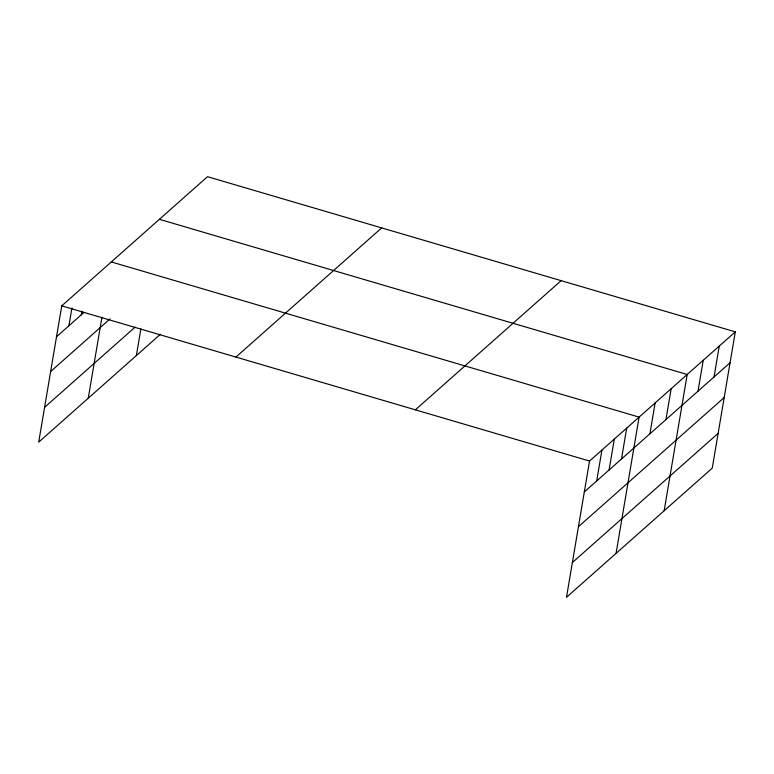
<?xml version="1.0" encoding="UTF-8"?>
<svg xmlns="http://www.w3.org/2000/svg" width="774" height="774" viewBox="0 0 774 774"><rect width="100%" height="100%" fill="white"/><g stroke="black" fill="none" stroke-linecap="round" stroke-linejoin="round"><path stroke-width="1.16" d="M735.3 331.862L589.546 461.043L566.491 597.315L712.254 468.135L735.3 331.862L207.509 176.685L61.746 305.865L38.7 442.138L160.412 334.271M68.915 325.777L71.924 307.955M81.299 314.795L81.909 311.235M88.255 398.213L101.965 317.185M136.359 355.585L140.868 328.931M596.706 480.954L601.93 450.062M609.099 469.973L614.324 439.081M621.483 458.992L626.708 428.099M616.056 553.391L639.101 417.118L111.311 261.941M649.908 433.808L655.133 402.915M665.94 419.595L671.164 388.703M664.15 510.763L687.196 374.49L159.405 219.313M698.013 391.18L703.237 360.287M714.044 376.967L719.269 346.075M56.521 336.758L83.96 312.444M50.639 371.53L109.995 318.927M44.582 407.356L135.111 327.131M235.925 357.075L381.679 227.895M415.367 409.833L561.131 280.652M584.312 491.935L730.076 362.764M578.439 526.707L724.193 397.536M572.373 562.534L718.137 433.363M61.746 305.865L589.546 461.043"/></g></svg>
